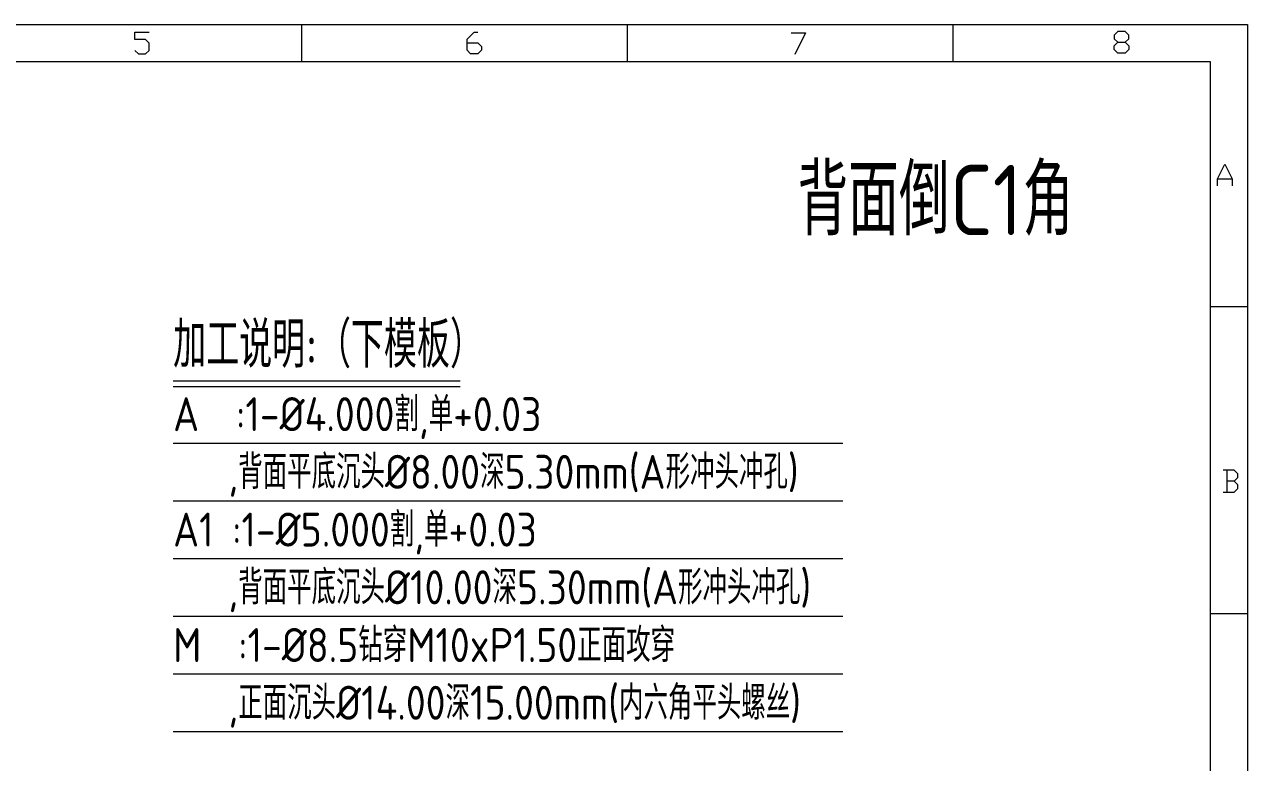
# Model space of a CAD drawing. Header units: millimetres. Extents: x 117382 to 126876, y -1151 to 1280.
# Drawn here: x 117498.6 to 117606.6, y 649.8 to 715.1 of the extents above; entities that cross this region are included whole.
import ezdxf
from ezdxf.enums import TextEntityAlignment as Align

# ---------------------------------------------------------------- set-up
doc = ezdxf.new("R2010")
doc.units = ezdxf.units.MM
doc.layers.add('TEXT', color=4, linetype='Continuous')
doc.styles.add('gbenor', font='gbenor.shx', dxfattribs={"bigfont": 'gbcbig.shx'})
doc.styles.add('GBENOR_', font='gbenor.shx', dxfattribs={"bigfont": 'gbcbig'})
doc.styles.add('TXT', font='txt.shx', dxfattribs={"width": 0.8, "bigfont": 'ctxt.shx'})

# ---------------------------------------------------------------- blocks, each defined once
blk = doc.blocks.new('U40')
at = {"color": 254, "lineweight": 18}
for p, q in [((0, 1783.5), (2530.2, 1783.5)), ((1589.1, 1783.5), (1589.1, 1746.5)), ((1913.1, 1783.5), (1913.1, 1746.5)), ((2237.1, 1783.5), (2237.1, 1746.5)), ((2530.2, 1783.5), (2530.2, 0)), ((37, 1746.5), (2493.2, 1746.5)), ((2493.2, 1746.5), (2493.2, 37)), ((2493.2, 1502.7), (2530.2, 1502.7)), ((2493.2, 1197.2), (2530.2, 1197.2))]:
    blk.add_line(p, q, dxfattribs=at)
at = {"color": 92, "lineweight": 18}
for points in [[(2408.4, 1765.7), (2412, 1762.1), (2412, 1758.5), (2408.4, 1754.9), (2401.2, 1754.9), (2397.6, 1758.5), (2397.6, 1762.1), (2401.2, 1765.7), (2408.4, 1765.7), (2412, 1769.3), (2412, 1772.9), (2408.4, 1776.5), (2401.2, 1776.5), (2397.6, 1772.9), (2397.6, 1769.3), (2401.2, 1765.7)], [(1423.4, 1757.7), (1427, 1754.1), (1434.2, 1754.1), (1437.8, 1757.7), (1437.8, 1764.9), (1434.2, 1768.5), (1423.4, 1768.5), (1423.4, 1775.7), (1437.8, 1775.7)], [(1753.9, 1765.1), (1764.7, 1765.1), (1768.3, 1761.5), (1768.3, 1757.9), (1764.7, 1754.3), (1757.5, 1754.3), (1753.9, 1757.9), (1753.9, 1768.7), (1761.1, 1775.9), (1764.7, 1775.9)], [(2076.2, 1775.2), (2090.6, 1775.2), (2079.8, 1753.6)], [(2500.4, 1622.8), (2500.4, 1630), (2507.6, 1644.4), (2514.8, 1630), (2514.8, 1622.8)], [(2500.4, 1630), (2514.8, 1630)], [(2516.9, 1329), (2520.5, 1332.6), (2520.5, 1336.2), (2516.9, 1339.8), (2506.1, 1339.8)], [(2509.7, 1339.8), (2509.7, 1318.2)], [(2506.1, 1318.2), (2516.9, 1318.2), (2520.5, 1321.8), (2520.5, 1325.4), (2516.9, 1329), (2509.7, 1329)]]:
    blk.add_lwpolyline(points, dxfattribs=at)
at = {"lineweight": 18, "style": 'GBENOR_'}
blk.add_attdef('文档路径', (2126, 386.9), '', height=17.8, dxfattribs=at)
at = {"lineweight": 20, "style": 'TXT'}
for tag, height, p in [('18-**-**', 16.3, (1866.6, 256.2)), ('客户名称', 16.1, (1741.1, 134, 0)), ('料厚:', 16.1, (1741.3, 93.2, 0))]:
    blk.add_attdef(tag, text='', height=height, dxfattribs=at).set_placement(p, align=Align.MIDDLE)
for tag, p, height in [('88888', (1850.9, 207.5), 14.9), ('材质:', (1691.2, 168, 0), 16.1), ('核准', (1869.4, 127.5, 0), 16.1), ('设计', (1868.8, 88.3, 0), 16.1), ('绘图', (1868.2, 49.1, 0), 16.1)]:
    blk.add_attdef(tag, p, '', height=height, dxfattribs=at)
for tag, p, height, width in [('3', (2234.7, 206.9), 15.8, 0.7), ('4', (2234.7, 167.4), 15.8, 0.7), ('核准日期', (2041.1, 124.2, 0), 16.1, 0.68), ('设计日期', (2041.1, 84.5, 0), 16.1, 0.68), ('1', (2251.9, 85.9), 14.6, 0.7), ('绘图日期', (2040.9, 46.4, 0), 16.1, 0.68), ('2', (2235, 49.2), 14.6, 0.7)]:
    blk.add_attdef(tag, p, '', height=height, dxfattribs=dict(at, width=width))

msp = doc.modelspace()

# ---------------------------------------------------------------- linework, layer by layer
at = {"layer": 'TEXT', "color": 3, "lineweight": 5}
for p, q in [((117511.744, 683.585), (117537.089, 683.585)), ((117511.744, 683.06), (117537.089, 683.06)), ((117511.744, 678.08), (117570.888, 678.08)), ((117511.744, 672.98), (117570.888, 672.98)), ((117511.744, 667.88), (117570.888, 667.88)), ((117511.744, 662.78), (117570.888, 662.78)), ((117511.744, 657.68), (117570.888, 657.68)), ((117511.744, 652.58), (117570.888, 652.58))]:
    msp.add_line(p, q, dxfattribs=at)

# ---------------------------------------------------------------- block references
at = {"lineweight": 5, "ltscale": 3, "xscale": 0.0887890051812942, "yscale": 0.0887890051812942, "zscale": 0.0887890051812942}
msp.add_blockref('U40', (117381.976, 556.708), dxfattribs=at)

# ---------------------------------------------------------------- texts
at = {"layer": 'TEXT', "color": 4, "lineweight": 5, "style": 'gbenor'}
for s, height, p in [('背面倒C1角', 6.2174, (117566.89, 696.439)), ('加工说明:（下模板）', 4.05, (117511.744, 684.74)), ('   ,背面平底沉头%%c8.00深5.30mm(A形冲头冲孔)', 3, (117511.744, 674.03)), ('   ,背面平底沉头%%c10.00深5.30mm(A形冲头冲孔)', 3, (117511.744, 663.83)), ('M  :1-%%c8.5钻穿M10xP1.50正面攻穿', 3, (117511.744, 658.73)), ('   ,正面沉头%%C14.00深15.00mm(内六角平头螺丝)', 3, (117511.744, 653.63))]:
    msp.add_text(s, height=height, dxfattribs=at).set_placement(p)
at = {"layer": 'TEXT', "color": 1, "lineweight": 5, "style": 'gbenor'}
for s, p in [('A  :1-%%c4.000割,单+0.03', (117511.744, 679.13)), ('A1 :1-%%c5.000割,单+0.03', (117511.744, 668.93))]:
    msp.add_text(s, height=3, dxfattribs=at).set_placement(p)

doc.saveas('drawing.dxf')
